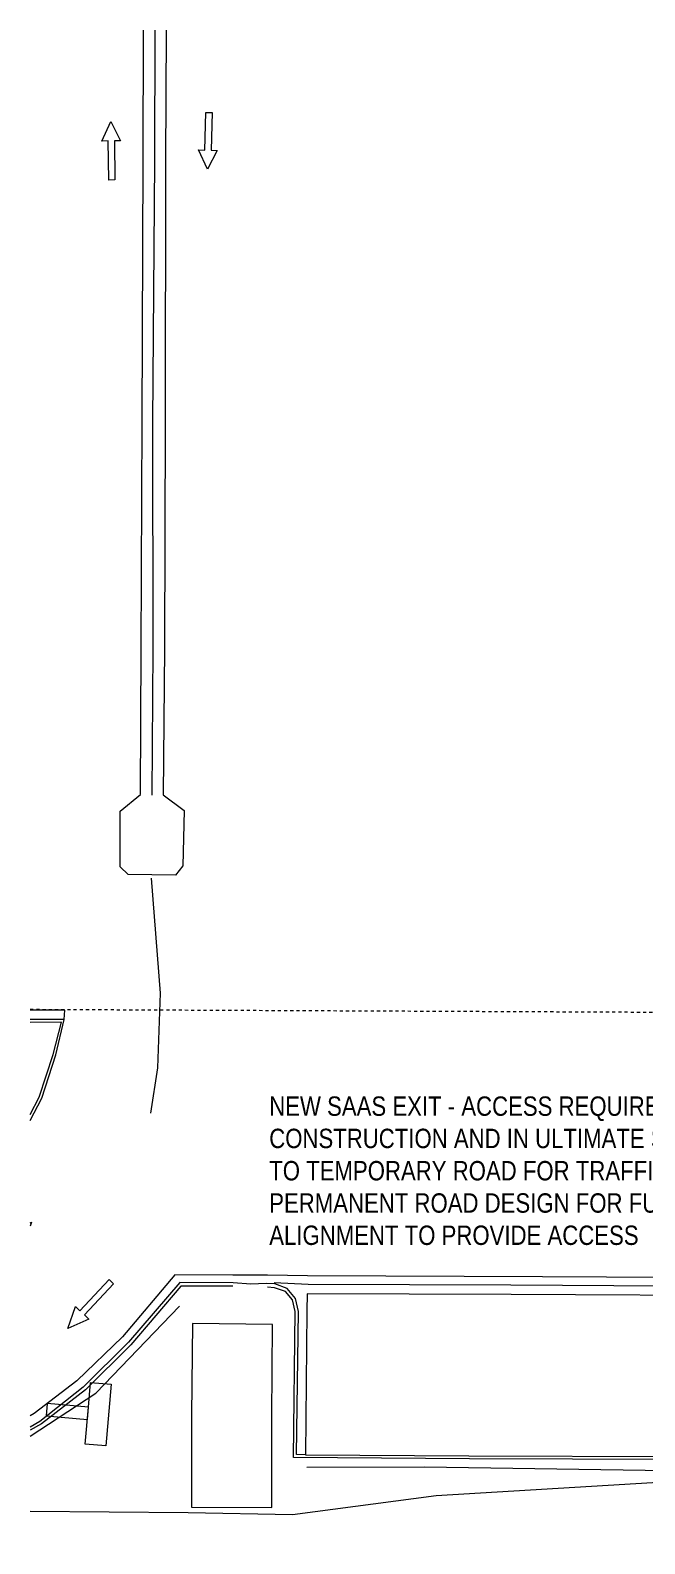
# Model space of a CAD drawing. Header units: metres. Extents: x -902 to -724, y 0 to 650.
# Drawn here: x -849.99 to -830.14, y 594.39 to 643.23 of the extents above; entities that cross this region are included whole.
import ezdxf

# ---------------------------------------------------------------- set-up
doc = ezdxf.new("R2010")
doc.units = ezdxf.units.M
doc.linetypes.add('IMPORT-BDYS-Boundary _3_', pattern=[0.01, 0.009, -0.001])
doc.layers.add('D-ENHA-TEXT', color=7, linetype='Continuous', lineweight=9)
doc.styles.add('Arial Narrow_2', font='ARIALN.TTF', dxfattribs={"height": 0.625})

# ---------------------------------------------------------------- blocks, each defined once
blk = doc.blocks.new('T2DPAA-T2D-PWA-SU-M2D-000002_dwg-40815123-DRG-2871011 - SITE PLAN')
at = {"color": 9, "lineweight": 18, "true_color": 0xc0c0c0}
blk.add_line((54.736, 1614.486), (54.643, 1615.573), dxfattribs=at)
at = {"color": 9, "lineweight": 18, "true_color": 0xc0c0c0, "flags": 128}
for points in [[(81.846, 1615.423), (83.1, 1615.554), (83.08, 1615.749), (83.738, 1615.52), (83.142, 1615.153), (83.121, 1615.351), (81.867, 1615.223)], [(41.143, 1611.938), (41.143, 1612.604), (42.343, 1612.604), (42.343, 1613.938), (41.943, 1613.938), (41.943, 1612.604), (43.143, 1612.604), (43.143, 1611.938)], [(46.381, 1612.142), (45.292, 1612.99), (45.171, 1612.835), (44.809, 1613.493), (45.54, 1613.308), (45.417, 1613.151), (46.504, 1612.3)], [(84.306, 1612.288), (83.094, 1612.211), (83.106, 1612.015), (82.481, 1612.273), (83.068, 1612.614), (83.081, 1612.414), (84.293, 1612.488)], [(45.522, 1606.912), (45.328, 1609.493), (42.375, 1609.265), (39.421, 1609.002), (39.637, 1606.414), (42.564, 1606.672)], [(46.051, 1605.852), (41.416, 1605.488), (41.853, 1600.222), (42.414, 1593.562), (42.98, 1586.809), (43.579, 1579.683), (44.109, 1573.39), (48.734, 1573.792), (49.188, 1573.629), (49.322, 1573.861), (48.558, 1582.615), (47.844, 1591.019), (47.154, 1599.317), (46.602, 1605.881)]]:
    blk.add_lwpolyline(points, close=True, dxfattribs=at)
for points in [[(51.39, 1615.287), (52.136, 1614.982), (53.575, 1614.648), (54.736, 1614.486), (55.033, 1614.488), (54.937, 1615.599)], [(51.585, 1615.304), (52.161, 1615.066), (53.576, 1614.732), (54.637, 1614.562), (54.544, 1615.565)], [(48.105, 1614.998), (48.127, 1614.958), (47.998, 1614.989)], [(41.247, 1614.395), (42.812, 1612.406), (45.84, 1609.963)], [(41.416, 1605.488), (41.409, 1605.777), (46.009, 1606.117), (46.418, 1606.249), (46.712, 1606.546), (46.829, 1606.952), (46.819, 1607.238), (46.752, 1607.729), (46.749, 1608.303), (46.601, 1610.018), (44.537, 1611.502), (42.963, 1612.825), (41.74, 1614.124), (41.536, 1614.42)], [(46.635, 1608.296), (46.492, 1609.973), (44.459, 1611.419), (42.885, 1612.745), (41.672, 1614.068), (41.433, 1614.411)], [(48.495, 1590.12), (47.82, 1598.363), (47.184, 1605.926), (47.091, 1607.218), (46.992, 1608.334), (46.842, 1610.196), (44.702, 1611.707), (43.152, 1613.053), (41.983, 1614.331), (41.897, 1614.452)], [(59.685, 1611.31), (59.578, 1612.831), (59.802, 1613.113), (61.589, 1613.272), (62.18, 1612.663), (66.848, 1613.049), (74.176, 1613.658), (82.57, 1614.372), (86.76, 1614.728)], [(86.792, 1614.365), (82.587, 1614.003), (74.19, 1613.324), (66.885, 1612.674), (62.192, 1612.29)], [(38.836, 1614.183), (39.237, 1609.095), (39.468, 1605.729), (40.487, 1601.163), (41.513, 1594.233), (42.375, 1586.174), (43.073, 1578.12), (43.471, 1573.545), (44.318, 1569.451), (44.457, 1566.417)], [(86.825, 1613.992), (82.619, 1613.643), (74.224, 1612.922), (66.946, 1612.302), (62.237, 1611.927), (61.795, 1611.21), (60.008, 1611.101), (59.685, 1611.31)], [(59.52, 1612.078), (55.847, 1611.471), (53.445, 1611.345), (51.967, 1611.439)], [(50.366, 1568.191), (49.977, 1568.163), (49.574, 1572.799), (49.435, 1573.236), (49.132, 1573.544), (48.712, 1573.702), (44.024, 1573.309), (43.479, 1579.684), (42.891, 1586.808), (42.319, 1593.567), (41.754, 1600.191), (41.297, 1605.865), (46.001, 1606.22), (46.368, 1606.342), (46.619, 1606.586), (46.701, 1606.948), (46.704, 1607.178)], [(49.68, 1572.821), (49.609, 1573.864), (48.849, 1582.614), (48.133, 1591.059), (47.455, 1599.353), (46.902, 1605.874), (46.858, 1606.979)], [(41.034, 1605.407), (41.372, 1601.62), (41.941, 1593.803), (42.633, 1585.803), (43.237, 1578.226), (43.579, 1573.714)]]:
    blk.add_lwpolyline(points, dxfattribs=at)
blk = doc.blocks.new('T2DPAA-T2D-PWA-SU-M2D-000001_dwg-40815111-DRG-2871011 - SITE PLAN')
at = {"color": 9, "linetype": 'IMPORT-BDYS-Boundary _3_', "lineweight": 18, "true_color": 0xc0c0c0, "flags": 128}
for points in [[(133.165, 1712.181), (137.239, 1663.336), (120.272, 1661.921)], [(133.165, 1712.181), (137.239, 1663.336), (168.947, 1665.981)]]:
    blk.add_lwpolyline(points, dxfattribs=at)
blk = doc.blocks.new('T2DPAA-T2D-PWA-SU-M2D-000100_Survey_rvt-1-DRG-2871011 - SITE PLAN')
at = {"color": 9, "lineweight": 18, "true_color": 0xc0c0c0, "rotation": 84.9723245667552}
for name, p in [('T2DPAA-T2D-PWA-SU-M2D-000002_dwg-40815123-DRG-2871011 - SITE PLAN', (-118.655, 415.297)), ('T2DPAA-T2D-PWA-SU-M2D-000001_dwg-40815111-DRG-2871011 - SITE PLAN', (-29.301, 328.935))]:
    blk.add_blockref(name, p, dxfattribs=at)

msp = doc.modelspace()

# ---------------------------------------------------------------- block references
at = {"color": 9, "lineweight": 5, "true_color": 0xc0c0c0}
msp.add_blockref('T2DPAA-T2D-PWA-SU-M2D-000100_Survey_rvt-1-DRG-2871011 - SITE PLAN', (873.236, 0), dxfattribs=at)

# ---------------------------------------------------------------- next in the draw order: texts
at = {"layer": 'D-ENHA-TEXT', "char_height": 0.625, "attachment_point": 1, "style": 'Arial Narrow_2', "bg_fill": 3, "box_fill_scale": 1, "bg_fill_color": 256, "bg_fill_true_color": 13158600, "bg_fill_transparency": 0}
for s, insert in [('NEW SAAS EXIT - ACCESS REQUIRED 24/7 DURING ', (-842.267, 608.825)), ('TO TEMPORARY ROAD FOR TRAFFIC STAGING AND ', (-842.267, 606.741)), ('PERMANENT ROAD DESIGN FOR FUNCTIONAL ', (-842.267, 605.699)), ('ALIGNMENT TO PROVIDE ACCESS', (-842.267, 604.658))]:
    msp.add_mtext(s, dxfattribs=dict(at, insert=insert))

# ---------------------------------------------------------------- next in the draw order: texts
at = {"layer": 'D-ENHA-TEXT', "insert": (-842.267, 607.783), "char_height": 0.625, "attachment_point": 1, "style": 'Arial Narrow_2', "bg_fill": 3, "box_fill_scale": 1, "bg_fill_color": 256, "bg_fill_true_color": 13158600, "bg_fill_transparency": 0}
msp.add_mtext('CONSTRUCTION AND IN ULTIMATE STAGE. REFER ', dxfattribs=at)

doc.saveas('drawing.dxf')
